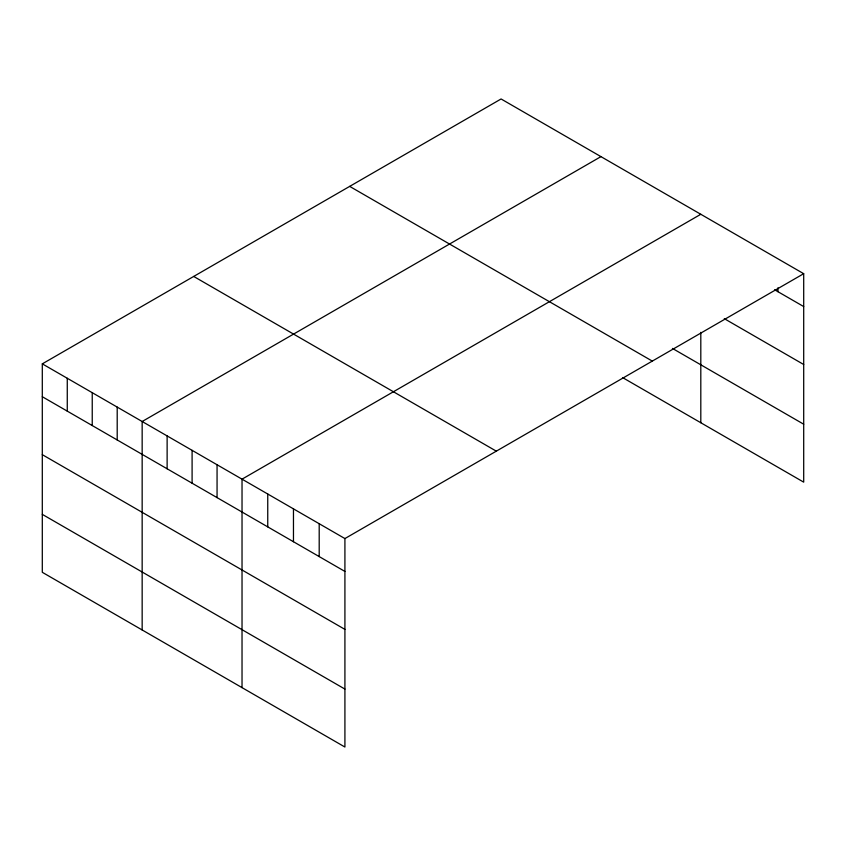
<?xml version="1.0" encoding="UTF-8"?>
<svg xmlns="http://www.w3.org/2000/svg" width="846" height="846" viewBox="0 0 846 846"><rect width="100%" height="100%" fill="white"/><g stroke="black" fill="none" stroke-linecap="round" stroke-linejoin="round"><path stroke-width="1.27" d="M42.3 363.854L344.914 538.564L344.914 747.029L42.3 572.308L42.3 363.854L501.086 98.971L803.7 273.692L803.7 482.146L622.508 377.538M600.946 156.626L142.16 421.509L142.16 629.963M700.805 214.281L242.03 479.164L242.03 687.618M344.914 538.564L803.7 273.692M774.619 289.776L803.7 306.559M724.292 318.656L803.7 364.499M672.443 348.425L803.7 424.206M349.684 186.384L652.298 361.094M193.702 276.441L496.316 451.161M42.3 396.721L344.914 571.431M42.3 454.662L344.914 629.382M42.3 514.368L344.914 689.078M777.982 287.767L777.982 291.711M700.805 332.351L700.805 422.746M319.196 523.716L319.196 556.583M293.467 508.869L293.467 541.736M267.748 494.011L267.748 526.878M217.062 464.75L217.062 497.617M192.095 450.336L192.095 483.203M167.127 435.923L167.127 468.79M117.203 407.095L117.203 439.962M92.235 392.681L92.235 425.549M67.268 378.268L67.268 411.135"/></g></svg>
